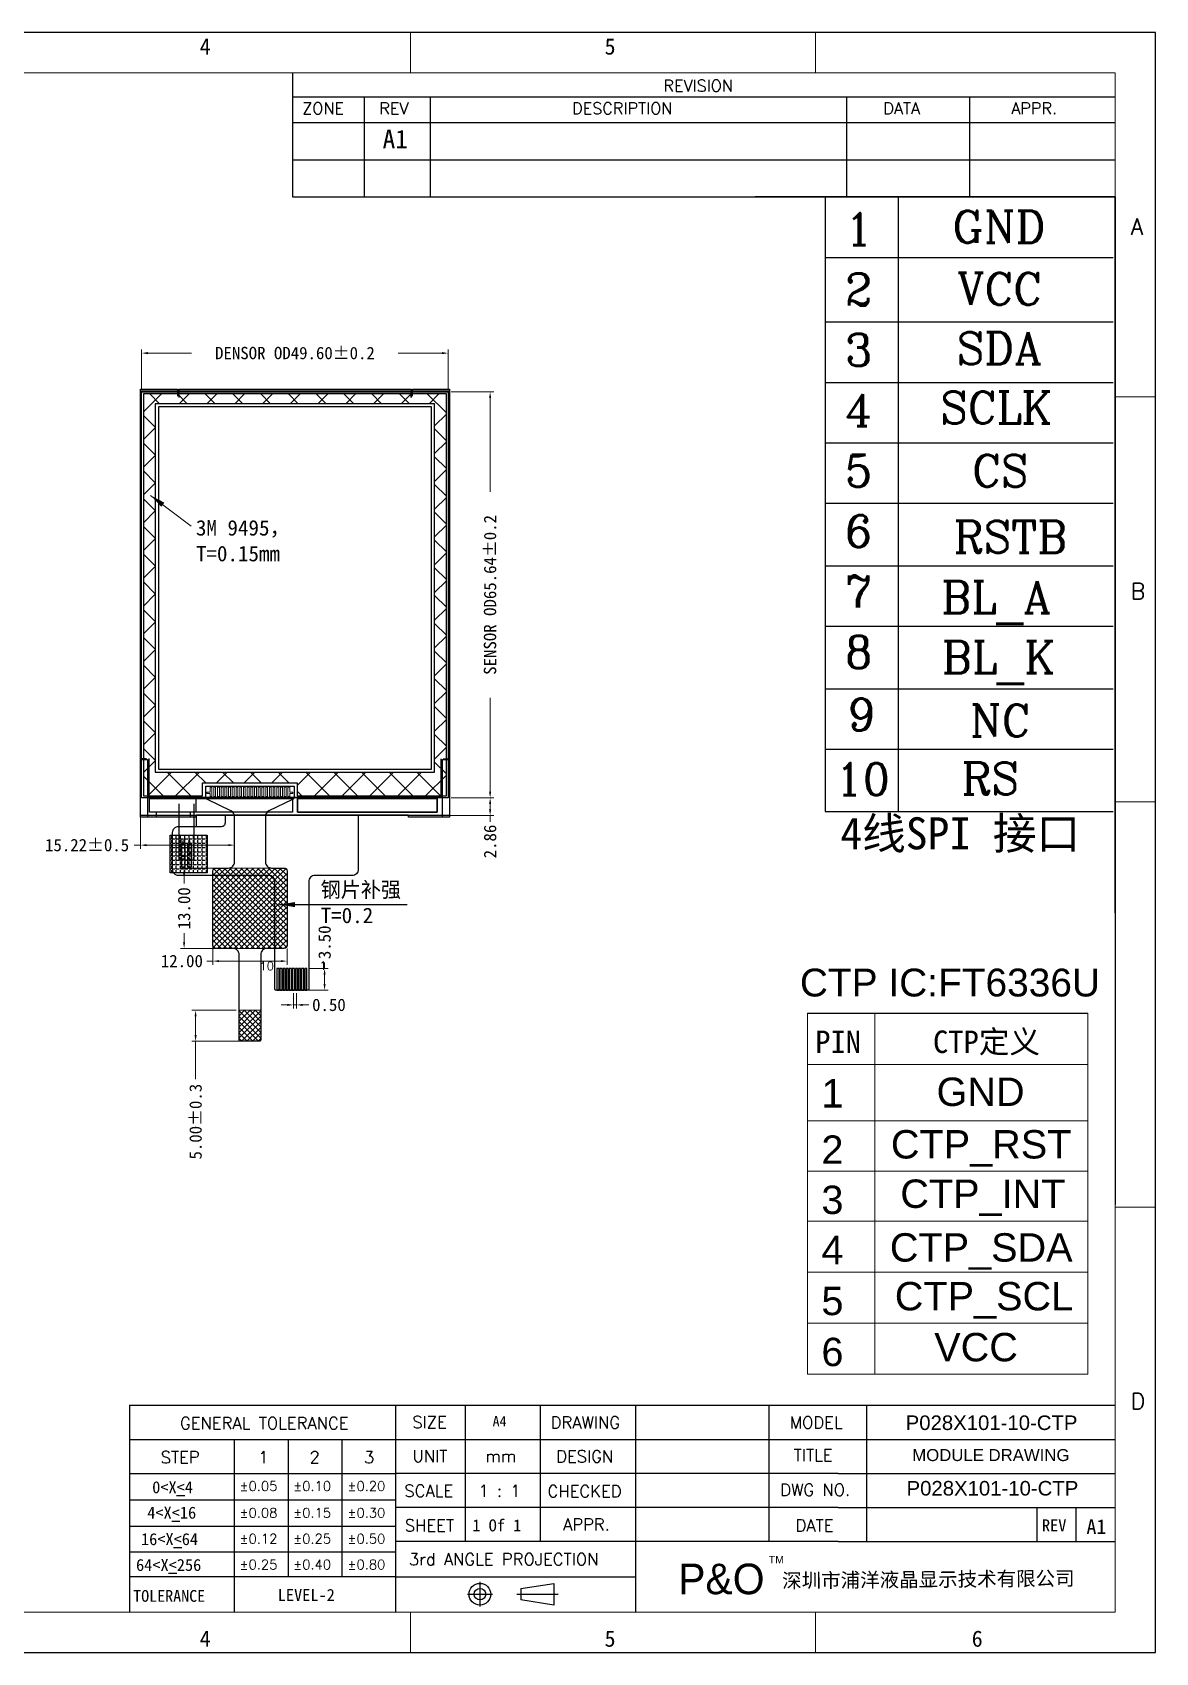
# Model space of a CAD drawing. Header units: millimetres. Extents: x 56 to 438, y -2748 to 280.
# Drawn here: x 250.7 to 432.4, y 17.8 to 279.8 of the extents above; entities that cross this region are included whole.
import ezdxf

# ---------------------------------------------------------------- set-up
doc = ezdxf.new("R2010")
doc.units = ezdxf.units.MM
for name, color, linetype in [('BL', 7, 'Continuous'), ('dim', 3, 'Continuous'), ('FPC', 32, 'Continuous'), ('lens', 6, 'Continuous'), ('TP', 6, 'Continuous'), ('尺寸', 4, 'Continuous')]:
    doc.layers.add(name, color=color, linetype=linetype)
for name, color, linetype, lineweight in [('FPC Pad', 50, 'Continuous', 0), ('PI补强', 38, 'Continuous', 9), ('元件区', 7, 'Continuous', 13)]:
    doc.layers.add(name, color=color, linetype=linetype, lineweight=lineweight)
doc.styles.add('88', font='')
doc.styles.add('Arial', font='arial.ttf')
doc.styles.add('CNS', font='MingLiU.ttf')
doc.styles.add('宋体', font='')
doc.styles.add('标注', font='romanc.shx')
doc.styles.get('88').set_extended_font_data('KaiTi_GB2312')
doc.styles.get('宋体').set_extended_font_data('SimSun')
doc.dimstyles.new('ISO-25', dxfattribs={"dimtxt": 2.5, "dimasz": 2.5, "dimexe": 1.25, "dimexo": 0.625, "dimtad": 1, "dimtxsty": 'Standard', "dimcen": 2.5, "dimadec": 0, "dimazin": 0, "dimtfac": 1, "dimtmove": 0, "dimatfit": 3, "dimfxl": 1, "dimarcsym": 0})
doc.dimstyles.new('ISO-25$0', dxfattribs={"dimtxt": 2, "dimasz": 1, "dimexe": 0.6, "dimexo": 0.5, "dimgap": 0.2, "dimtad": 0, "dimzin": 1, "dimdsep": 46, "dimtxsty": '88', "dimcen": 2.5, "dimclrd": 3, "dimclre": 3, "dimclrt": 3, "dimadec": 0, "dimazin": 0, "dimtfac": 1, "dimtmove": 0, "dimatfit": 3, "dimldrblk": 'CLOSEDBLANK', "dimfxl": 1, "dimlwd": 5, "dimlwe": 5, "dimarcsym": 0})
pattern_1 = [(0, (-38.2732, -14.01075), (0, 0.6985), [0.508, -0.1905]), (90, (-38.2732, -14.01075), (-0.6985, 4e-17), [0.508, -0.1905])]
pattern_2 = [(45, (-1725.2495, -1371.3066), (-0.4490128, 0.4490128), []), (135, (-1725.2495, -1371.3066), (-0.4490128, -0.4490128), [])]

# ---------------------------------------------------------------- blocks, each defined once
blk = doc.blocks.new('*D146')
at = {"layer": 'Defpoints', "color": 0}
for p in [(294.92, 128.44), (294.92, 124.94), (297.97, 124.94)]:
    blk.add_point(p, dxfattribs=at)
at = {"layer": 'TP', "color": 3, "lineweight": 5}
for p, q in [((295.42, 128.44), (298.57, 128.44)), ((297.97, 128.44), (297.97, 129.44)), ((297.97, 125.94), (297.97, 127.44)), ((295.42, 124.94), (298.57, 124.94))]:
    blk.add_line(p, q, dxfattribs=at)
at = {"layer": 'TP', "color": 3}
for points in [[(297.8, 127.44), (298.13, 127.44), (297.97, 128.44)], [(297.8, 125.94), (298.13, 125.94), (297.97, 124.94)]]:
    blk.add_solid(points, dxfattribs=at)
at = {"layer": 'TP', "color": 3, "insert": (297.97, 132.69), "char_height": 2, "attachment_point": 5, "rotation": 90, "style": '88'}
blk.add_mtext('3.50', dxfattribs=at)
blk = doc.blocks.new('_ClosedBlank')
at = {"color": 0, "linetype": 'ByBlock', "lineweight": -2}
for p, q in [((-1, 0.17), (0, 0)), ((-1, 0.17), (-1, -0.17)), ((0, 0), (-1, -0.17))]:
    blk.add_line(p, q, dxfattribs=at)
blk = doc.blocks.new('*D147')
at = {"layer": 'Defpoints', "color": 0}
for p in [(292.92, 124.95), (293.42, 124.94), (292.92, 122.56)]:
    blk.add_point(p, dxfattribs=at)
at = {"layer": 'TP', "color": 3, "lineweight": 5}
for p, q in [((292.92, 124.45), (292.92, 121.96)), ((293.42, 124.44), (293.42, 121.96)), ((291.92, 122.56), (290.92, 122.56)), ((292.92, 122.56), (293.42, 122.56)), ((294.42, 122.56), (295.42, 122.56))]:
    blk.add_line(p, q, dxfattribs=at)
at = {"layer": 'TP', "color": 3}
for points in [[(291.92, 122.73), (291.92, 122.39), (292.92, 122.56)], [(294.42, 122.73), (294.42, 122.39), (293.42, 122.56)]]:
    blk.add_solid(points, dxfattribs=at)
at = {"layer": 'TP', "color": 3, "insert": (298.67, 122.56), "char_height": 2, "attachment_point": 5, "style": '88'}
blk.add_mtext('0.50', dxfattribs=at)
blk = doc.blocks.new('*D142')
at = {"layer": 'Defpoints', "color": 0}
for p in [(281.15, 144.69), (275.24, 131.69), (280.92, 131.69)]:
    blk.add_point(p, dxfattribs=at)
at = {"layer": 'TP', "color": 3, "lineweight": 5}
for p, q in [((280.65, 144.69), (274.64, 144.69)), ((275.24, 143.69), (275.24, 142.2)), ((275.24, 132.69), (275.24, 134.18)), ((280.42, 131.69), (274.64, 131.69))]:
    blk.add_line(p, q, dxfattribs=at)
at = {"layer": 'TP', "color": 3}
for points in [[(275.07, 143.69), (275.4, 143.69), (275.24, 144.69)], [(275.07, 132.69), (275.4, 132.69), (275.24, 131.69)]]:
    blk.add_solid(points, dxfattribs=at)
at = {"layer": 'TP', "color": 3, "insert": (275.24, 138.19), "char_height": 2, "attachment_point": 5, "rotation": 90, "style": '88'}
blk.add_mtext('13.00', dxfattribs=at)
blk = doc.blocks.new('*D151')
at = {"layer": 'Defpoints', "color": 0}
for p in [(279.89, 132.47), (291.89, 132.19), (279.89, 129.65)]:
    blk.add_point(p, dxfattribs=at)
at = {"layer": 'TP', "color": 3, "lineweight": 5}
for p, q in [((279.89, 131.97), (279.89, 129.05)), ((291.89, 131.69), (291.89, 129.05)), ((279.89, 129.65), (278.89, 129.65)), ((290.89, 129.65), (280.89, 129.65))]:
    blk.add_line(p, q, dxfattribs=at)
at = {"layer": 'TP', "color": 3}
for points in [[(280.89, 129.81), (280.89, 129.48), (279.89, 129.65)], [(290.89, 129.81), (290.89, 129.48), (291.89, 129.65)]]:
    blk.add_solid(points, dxfattribs=at)
at = {"layer": 'TP', "color": 3, "insert": (274.88, 129.65), "char_height": 2, "attachment_point": 5, "style": '88'}
blk.add_mtext('12.00', dxfattribs=at)
blk = doc.blocks.new('*D152')
at = {"layer": 'Defpoints', "color": 0}
for p in [(268.17, 154.42), (283.39, 149.83), (268.17, 148.4)]:
    blk.add_point(p, dxfattribs=at)
at = {"layer": 'TP', "color": 3, "lineweight": 5}
for p, q in [((268.17, 153.92), (268.17, 147.8)), ((268.17, 148.4), (267.17, 148.4)), ((282.39, 148.4), (269.17, 148.4)), ((283.39, 149.33), (283.39, 147.8))]:
    blk.add_line(p, q, dxfattribs=at)
at = {"layer": 'TP', "color": 3}
for points in [[(269.17, 148.57), (269.17, 148.23), (268.17, 148.4)], [(282.39, 148.57), (282.39, 148.23), (283.39, 148.4)]]:
    blk.add_solid(points, dxfattribs=at)
at = {"layer": 'TP', "color": 3, "insert": (259.54, 148.4), "char_height": 2, "attachment_point": 5, "style": '88'}
blk.add_mtext('15.22%%P0.5', dxfattribs=at)
blk = doc.blocks.new('*D153')
at = {"layer": 'Defpoints', "color": 0}
for p in [(317.97, 227.97), (268.37, 221.69), (317.97, 221.69)]:
    blk.add_point(p, dxfattribs=at)
at = {"layer": 'TP', "color": 3, "lineweight": 5}
for p, q in [((268.37, 222.19), (268.37, 228.57)), ((269.37, 227.97), (276.45, 227.97)), ((316.97, 227.97), (309.89, 227.97)), ((317.97, 222.19), (317.97, 228.57))]:
    blk.add_line(p, q, dxfattribs=at)
at = {"layer": 'TP', "color": 3}
for points in [[(269.37, 228.14), (269.37, 227.8), (268.37, 227.97)], [(316.97, 228.14), (316.97, 227.8), (317.97, 227.97)]]:
    blk.add_solid(points, dxfattribs=at)
at = {"layer": 'TP', "color": 3, "insert": (293.17, 227.97), "char_height": 2, "attachment_point": 5, "style": '88'}
blk.add_mtext('DENSOR OD49.60%%P0.2', dxfattribs=at)
blk = doc.blocks.new('*D154')
at = {"layer": 'Defpoints', "color": 0}
for p in [(317.97, 221.69), (317.97, 156.05), (324.75, 156.05)]:
    blk.add_point(p, dxfattribs=at)
at = {"layer": 'TP', "color": 3, "lineweight": 5}
for p, q in [((318.47, 221.69), (325.35, 221.69)), ((324.75, 220.69), (324.75, 205.55)), ((324.75, 157.05), (324.75, 172.2)), ((318.47, 156.05), (325.35, 156.05))]:
    blk.add_line(p, q, dxfattribs=at)
at = {"layer": 'TP', "color": 3}
for points in [[(324.58, 220.69), (324.92, 220.69), (324.75, 221.69)], [(324.58, 157.05), (324.92, 157.05), (324.75, 156.05)]]:
    blk.add_solid(points, dxfattribs=at)
at = {"layer": 'TP', "color": 3, "insert": (324.75, 188.87), "char_height": 2, "attachment_point": 5, "rotation": 90, "style": '88'}
blk.add_mtext('SENSOR OD65.64%%P0.2', dxfattribs=at)
blk = doc.blocks.new('*D155')
at = {"layer": 'Defpoints', "color": 0}
for p in [(317.97, 156.05), (317.58, 153.19), (324.75, 153.19)]:
    blk.add_point(p, dxfattribs=at)
at = {"layer": 'TP', "color": 3, "lineweight": 5}
for p, q in [((318.47, 156.05), (325.35, 156.05)), ((324.75, 155.05), (324.75, 154.19)), ((318.08, 153.19), (325.35, 153.19)), ((324.75, 153.19), (324.75, 152.19))]:
    blk.add_line(p, q, dxfattribs=at)
at = {"layer": 'TP', "color": 3}
for points in [[(324.58, 155.05), (324.92, 155.05), (324.75, 156.05)], [(324.58, 154.19), (324.92, 154.19), (324.75, 153.19)]]:
    blk.add_solid(points, dxfattribs=at)
at = {"layer": 'TP', "color": 3, "insert": (324.75, 148.99), "char_height": 2, "attachment_point": 5, "rotation": 90, "style": '88'}
blk.add_mtext('2.86', dxfattribs=at)
blk = doc.blocks.new('*D156')
at = {"layer": 'Defpoints', "color": 0}
for p in [(277.1, 121.69), (284.14, 121.69), (284.82, 116.69)]:
    blk.add_point(p, dxfattribs=at)
at = {"layer": 'TP', "color": 3, "lineweight": 5}
for p, q in [((283.64, 121.69), (276.5, 121.69)), ((277.1, 120.69), (277.1, 117.69)), ((284.32, 116.69), (276.5, 116.69)), ((277.1, 116.69), (277.1, 110.55))]:
    blk.add_line(p, q, dxfattribs=at)
at = {"layer": 'TP', "color": 3}
for points in [[(276.93, 120.69), (277.27, 120.69), (277.1, 121.69)], [(276.93, 117.69), (277.27, 117.69), (277.1, 116.69)]]:
    blk.add_solid(points, dxfattribs=at)
at = {"layer": 'TP', "color": 3, "insert": (277.1, 103.68), "char_height": 2, "attachment_point": 5, "rotation": 90, "style": '88'}
blk.add_mtext('5.00%%P0.3', dxfattribs=at)

msp = doc.modelspace()

# ---------------------------------------------------------------- hatches: boundary and pattern name
at = {"layer": 'BL'}
h = msp.add_hatch(dxfattribs=at)
h.set_pattern_fill('ANGLE', color=2, scale=0.1, style=0)
h.set_pattern_definition(pattern_1)
h.paths.add_polyline_path([(273.001, 150.009), (278.985, 150.009), (278.985, 143.932), (273.001, 143.932)])
h = msp.add_hatch(dxfattribs=at)
h.set_pattern_fill('ANGLE', color=2, scale=0.1, style=0)
h.set_pattern_definition(pattern_1)
h.paths.add_polyline_path([(273.001, 150.009), (278.985, 150.009), (278.985, 143.932), (273.001, 143.932)])
at = {"layer": 'lens'}
h = msp.add_hatch(dxfattribs=at)
h.set_pattern_fill('ANSI37', color=5, style=0)
h.set_pattern_definition([(45, (-1725.2495, -1371.3066), (-2.245064, 2.245064), []), (135, (-1725.2495, -1371.3066), (-2.245064, -2.245064), [])])
h.paths.add_polyline_path([(270.57, 160.192), (315.77, 160.192), (315.77, 219.792), (270.57, 219.792)], flags=16)
h.paths.add_polyline_path([(293.54, 156.352), (317.67, 156.352), (317.67, 221.392), (268.67, 221.392), (268.67, 156.352), (278.24, 156.352), (278.24, 158.452), (293.54, 158.452)])
at = {"layer": 'PI补强', "linetype": 'ByBlock'}
h = msp.add_hatch(dxfattribs=at)
h.set_pattern_fill('ANSI37', color=256, scale=0.2, style=0)
h.set_pattern_definition(pattern_2)
h.paths.add_polyline_path([(287.64, 121.692), (284.14, 121.692), (284.14, 116.892, 0.4142136), (284.34, 116.692), (287.44, 116.692, 0.4142136), (287.64, 116.892)])
at = {"layer": '元件区', "linetype": 'ByBlock'}
h = msp.add_hatch(dxfattribs=at)
h.set_pattern_fill('ANSI37', color=4, scale=0.2, style=0)
h.set_pattern_definition(pattern_2)
edge = h.paths.add_edge_path()
edge.add_line((291.39, 131.692), (280.39, 131.692))
edge.add_arc((280.39, 132.192), 0.5, 180, 270, ccw=False)
edge.add_line((279.89, 132.192), (279.89, 144.192))
edge.add_arc((280.39, 144.192), 0.5, 90, 180, ccw=False)
edge.add_line((280.39, 144.692), (291.39, 144.692))
edge.add_arc((291.39, 144.192), 0.5, 0, 90, ccw=False)
edge.add_line((291.89, 144.192), (291.89, 132.192))
edge.add_arc((291.39, 132.192), 0.5, -90, 0, ccw=False)

# ---------------------------------------------------------------- linework, layer by layer
at = {"color": 0, "linetype": 'Continuous', "lineweight": 0}
for p, q in [((311.893, 279.838), (311.893, 273.287)), ((377.398, 279.838), (377.398, 273.287)), ((246.388, 273.287), (311.893, 273.287)), ((288.311, 273.287), (425.872, 273.287)), ((311.893, 273.287), (377.398, 273.287)), ((377.398, 273.287), (425.872, 273.287)), ((425.872, 220.883), (432.422, 220.883)), ((425.872, 155.378), (432.422, 155.378)), ((425.872, 89.873), (432.422, 89.873)), ((311.893, 24.368), (311.893, 17.818)), ((377.398, 24.368), (377.398, 17.818))]:
    msp.add_line(p, q, dxfattribs=at)
at = {"color": 0}
for p, q in [((292.757, 273.287), (292.757, 265.265)), ((292.757, 269.433), (425.872, 269.433)), ((304.397, 269.433), (304.397, 265.265)), ((315.049, 269.433), (315.049, 265.265)), ((382.388, 269.433), (382.388, 265.265)), ((402.379, 253.224), (402.379, 269.433)), ((292.757, 265.265), (425.872, 265.265)), ((292.757, 265.265), (292.757, 259.245)), ((304.397, 265.265), (304.397, 259.245)), ((315.049, 265.265), (315.049, 259.245)), ((382.388, 265.265), (382.388, 259.245)), ((292.757, 259.245), (425.872, 259.245)), ((292.757, 259.245), (292.757, 253.224)), ((304.397, 259.245), (304.397, 253.224)), ((315.049, 259.245), (315.049, 253.224)), ((382.388, 259.245), (382.388, 253.224)), ((292.757, 253.224), (425.872, 253.224)), ((274.37, 222.142), (274.37, 220.792)), ((274.37, 221.792), (274.37, 222.142)), ((274.37, 222.142), (281.262, 222.142)), ((281.262, 221.792), (274.37, 221.792)), ((281.262, 222.142), (305.077, 222.142)), ((305.077, 221.792), (281.262, 221.792)), ((305.077, 222.142), (311.97, 222.142)), ((311.97, 221.792), (305.077, 221.792)), ((311.97, 222.142), (311.97, 221.792)), ((311.97, 220.792), (311.97, 221.792)), ((311.97, 221.792), (311.97, 220.792)), ((268.17, 162.342), (268.17, 216.042)), ((318.17, 162.342), (318.17, 217.141)), ((269.17, 162.342), (268.17, 162.342)), ((268.52, 162.342), (268.17, 162.342)), ((269.52, 162.405), (269.52, 156.142)), ((316.82, 156.142), (316.82, 162.342)), ((317.171, 162.342), (318.17, 162.342)), ((269.52, 156.142), (316.82, 156.142)), ((266.403, 57.809), (425.872, 57.809)), ((266.403, 57.809), (266.403, 24.368)), ((309.491, 52.3), (309.491, 57.809)), ((320.709, 57.809), (320.709, 35.767)), ((332.892, 35.767), (332.892, 57.809)), ((348.246, 57.809), (348.246, 35.767)), ((369.891, 52.3), (369.891, 57.809)), ((385.721, 35.767), (385.721, 57.809)), ((266.403, 52.3), (425.872, 52.3)), ((283.335, 52.3), (283.335, 24.368)), ((292.053, 52.3), (292.053, 30.068)), ((300.771, 52.3), (300.771, 30.068)), ((309.491, 24.368), (309.491, 52.3)), ((369.891, 35.767), (369.891, 52.3)), ((266.403, 46.79), (309.491, 46.79)), ((347.707, 46.79), (309.491, 46.79)), ((381.063, 46.79), (347.707, 46.79)), ((381.063, 46.79), (425.872, 46.79)), ((290.095, 42.476), (266.403, 42.476)), ((309.491, 42.476), (290.095, 42.476)), ((347.707, 41.279), (309.491, 41.279)), ((381.063, 41.279), (347.707, 41.279)), ((381.063, 41.279), (425.872, 41.279)), ((413.194, 41.279), (413.194, 35.767)), ((419.533, 41.279), (419.533, 35.767)), ((266.403, 38.287), (309.491, 38.287)), ((266.403, 34.097), (309.491, 34.097)), ((347.707, 35.767), (309.491, 35.767)), ((381.063, 35.767), (347.707, 35.767)), ((348.246, 35.767), (348.246, 24.368)), ((381.063, 35.767), (425.872, 35.767)), ((309.491, 30.068), (266.403, 30.068)), ((309.491, 30.068), (348.246, 30.068)), ((329.743, 28.191), (335.083, 29.012)), ((335.083, 29.012), (335.083, 25.503)), ((329.743, 28.191), (329.743, 26.324)), ((335.083, 25.503), (329.743, 26.324))]:
    msp.add_line(p, q, dxfattribs=at)
at = {"color": 0, "linetype": 'Continuous', "lineweight": 13}
for p in [(425.872, 273.287), (425.872, 58.926), (425.872, 37.574), (425.872, 36.148), (62.974, 24.368)]:
    msp.add_line(p, (425.872, 24.368), dxfattribs=at)
at = {"color": 0, "linetype": 'Continuous'}
for p, q in [((425.872, 253.224), (367.648, 253.224)), ((378.977, 253.224), (378.977, 153.82)), ((378.977, 253.224), (425.872, 253.224)), ((390.77, 253.224), (390.77, 153.82)), ((268.17, 222.142), (274.17, 222.142)), ((268.17, 216.142), (268.17, 222.142)), ((274.17, 222.142), (274.17, 220.992)), ((274.37, 221.967), (274.17, 221.967)), ((311.97, 221.967), (312.17, 221.967)), ((312.17, 221.967), (311.97, 221.967)), ((312.17, 222.142), (318.17, 222.142)), ((312.17, 220.992), (312.17, 222.142)), ((318.17, 222.142), (318.17, 216.142)), ((268.17, 162.242), (269.32, 162.242)), ((268.17, 152.942), (268.17, 162.242)), ((268.345, 162.342), (268.345, 162.242)), ((269.32, 162.242), (269.32, 152.942)), ((317.02, 162.242), (318.17, 162.242)), ((317.02, 152.942), (317.02, 162.242)), ((317.995, 162.242), (317.995, 162.342)), ((317.995, 162.342), (317.995, 162.242)), ((318.17, 162.242), (318.17, 152.942)), ((269.62, 155.942), (292.77, 155.942)), ((269.62, 153.742), (269.62, 155.942)), ((292.77, 155.942), (292.77, 153.742)), ((293.57, 153.742), (293.57, 155.942)), ((293.57, 155.942), (316.17, 155.942)), ((316.17, 155.942), (316.17, 153.742)), ((270.755, 152.942), (268.17, 152.942)), ((270.755, 153.742), (269.62, 153.742)), ((270.755, 152.942), (270.755, 153.742)), ((276.27, 152.942), (276.27, 153.742)), ((292.77, 153.742), (276.27, 153.742)), ((311.57, 153.242), (277.17, 153.242)), ((316.17, 153.742), (293.57, 153.742)), ((311.57, 152.942), (311.57, 153.242)), ((318.17, 152.942), (311.57, 152.942))]:
    msp.add_line(p, q, dxfattribs=at)
at = {"color": 0, "linetype": 'ByBlock'}
for p, q in [((425.872, 137.467), (425.872, 253.224)), ((425.872, 253.224), (425.872, 146.012)), ((425.872, 158.877), (425.872, 90.261)), ((277.17, 153.742), (277.17, 155.942)), ((271.37, 152.942), (268.17, 152.942)), ((277.17, 152.942), (270.755, 152.942)), ((277.17, 152.942), (277.17, 153.242))]:
    msp.add_line(p, q, dxfattribs=at)
at = {"color": 0, "ltscale": 2.5}
for p, q in [((323.104, 29.268), (323.104, 25.246)), ((321.093, 27.257), (325.115, 27.257)), ((329.088, 27.257), (335.738, 27.257))]:
    msp.add_line(p, q, dxfattribs=at)
at = {"color": 0, "linetype": 'Continuous', "lineweight": 25}
msp.add_lwpolyline([(56.423, 17.818), (62.974, 17.818), (432.422, 17.818), (432.422, 24.368), (432.422, 279.838), (425.872, 279.838), (56.423, 279.838), (56.423, 273.287)], close=True, dxfattribs=at)
at = {"color": 0, "linetype": 'Continuous'}
for points in [[(378.977, 243.452), (425.556, 243.452)], [(378.977, 233.007), (425.556, 233.007)], [(378.977, 223.235), (425.556, 223.235)], [(378.977, 213.463), (425.556, 213.463)], [(378.977, 203.691), (425.556, 203.691)], [(378.977, 193.582), (425.556, 193.582)], [(378.977, 183.81), (425.556, 183.81)], [(378.977, 173.701), (425.556, 173.701)], [(378.977, 173.701), (425.556, 173.701)], [(378.977, 163.929), (425.556, 163.929)], [(378.977, 153.82), (425.556, 153.82)]]:
    msp.add_lwpolyline(points, dxfattribs=at)
at = {"color": 0}
for points in [[(277.17, 155.942), (292.77, 155.942), (292.77, 153.742), (277.17, 153.742)], [(293.57, 153.742), (316.17, 153.742), (316.17, 155.942), (293.57, 155.942)]]:
    msp.add_lwpolyline(points, close=True, dxfattribs=at)
msp.add_lwpolyline([(312.27, 153.001), (312.27, 153.001)], dxfattribs=at)
for radius in [1.754, 0.933]:
    msp.add_circle((323.104, 27.257), radius, dxfattribs=at)
at = {"layer": 'BL', "color": 2}
msp.add_lwpolyline([(273.001, 150.009), (278.985, 150.009), (278.985, 143.932), (273.001, 143.932)], close=True, dxfattribs=at)
msp.add_lwpolyline([(273.001, 150.009), (278.985, 150.009), (278.985, 143.932), (273.001, 143.932)], close=True, dxfattribs=at)
at = {"layer": 'dim', "color": 4, "lineweight": 9}
for p, q in [((376.117, 121.234), (376.117, 62.853)), ((386.979, 121.234), (386.979, 62.853)), ((421.481, 121.234), (421.481, 62.853)), ((376.117, 112.912), (421.481, 112.912)), ((421.481, 112.912), (376.117, 112.912)), ((421.481, 112.912), (376.117, 112.912)), ((376.117, 62.853), (421.481, 62.853))]:
    msp.add_line(p, q, dxfattribs=at)
at = {"layer": 'dim', "color": 4}
msp.add_line((376.117, 121.234), (421.481, 121.234), dxfattribs=at)
at = {"layer": 'dim', "color": 4, "lineweight": 9}
for points in [[(376.117, 103.806), (421.481, 103.806)], [(376.117, 95.691), (421.481, 95.691)], [(376.117, 87.576), (421.481, 87.576)], [(376.117, 79.335), (421.481, 79.335)], [(376.117, 71.094), (421.481, 71.094)]]:
    msp.add_lwpolyline(points, dxfattribs=at)
at = {"layer": 'FPC', "linetype": 'Continuous'}
msp.add_lwpolyline([(288.39, 153.062), (288.39, 145.692, 0.4142136), (289.39, 144.692), (291.39, 144.692, -0.4142136), (291.89, 144.192), (291.89, 132.192, -0.4142136), (291.39, 131.692), (288.64, 131.692, 0.4142136), (287.64, 130.692), (287.64, 116.892, -0.4142136), (287.44, 116.692), (284.34, 116.692, -0.4142136), (284.14, 116.892), (284.14, 130.692, 0.4142136), (283.14, 131.692), (280.39, 131.692, -0.4142136), (279.89, 132.192), (279.89, 144.192, -0.4142136), (280.39, 144.692), (282.39, 144.692, 0.4142136), (283.39, 145.692), (283.39, 153.062, 0.2886226), (282.822, 153.964), (279.024, 155.784, -0.2886226), (278.74, 156.235), (278.74, 157.952), (293.04, 157.952), (293.04, 156.235, -0.2886226), (292.756, 155.784), (288.958, 153.964, 0.2886226)], format="xyb", close=True, dxfattribs=at)
at = {"layer": 'FPC'}
for points in [[(274.367, 155.079), (274.367, 146.039), (274.992, 146.039)], [(276.242, 146.039), (276.867, 146.039), (276.867, 155.079)], [(274.867, 146.039), (274.867, 147.939), (275.367, 147.939), (275.367, 146.039)], [(275.867, 146.039), (275.867, 147.939), (276.367, 147.939), (276.367, 146.039)], [(275.242, 146.039), (275.992, 146.039)]]:
    msp.add_lwpolyline(points, dxfattribs=at)
at = {"layer": 'FPC', "color": 2}
msp.add_lwpolyline([(303.42, 153.192), (303.42, 144.492, -0.4142136), (302.42, 143.492), (296.42, 143.492, 0.4142136), (295.42, 142.492), (295.42, 125.142, -0.4142136), (295.22, 124.942), (290.12, 124.942, -0.4142136), (289.92, 125.142), (289.92, 142.492, 0.4142136), (288.92, 143.492), (274.373, 143.492, -0.4142136), (273.373, 144.492), (273.373, 150.442, -0.4142136), (274.373, 151.442), (281.31, 151.442, 0.4142136), (281.91, 152.042), (281.91, 153.192)], format="xyb", dxfattribs=at)
for points in [[(274.867, 148.034), (274.867, 148.534), (275.367, 148.534), (275.367, 146.134), (275.367, 144.834), (274.867, 144.834), (274.867, 148.034)], [(275.867, 148.034), (275.867, 148.534), (276.367, 148.534), (276.367, 146.134), (276.367, 144.834), (275.867, 144.834), (275.867, 148.034)]]:
    msp.add_lwpolyline(points, dxfattribs=at)
at = {"layer": 'FPC', "color": 2, "linetype": 'Continuous'}
for points in [[(290.595, 128.442), (290.245, 128.442), (290.245, 124.942), (290.595, 124.942)], [(291.095, 128.442), (290.745, 128.442), (290.745, 124.942), (291.095, 124.942)], [(291.595, 128.442), (291.245, 128.442), (291.245, 124.942), (291.595, 124.942)], [(292.095, 128.442), (291.745, 128.442), (291.745, 124.942), (292.095, 124.942)], [(292.595, 128.442), (292.245, 128.442), (292.245, 124.942), (292.595, 124.942)], [(293.095, 128.442), (292.745, 128.442), (292.745, 124.942), (293.095, 124.942)], [(293.595, 128.442), (293.245, 128.442), (293.245, 124.942), (293.595, 124.942)], [(294.095, 128.442), (293.745, 128.442), (293.745, 124.942), (294.095, 124.942)], [(294.595, 128.442), (294.245, 128.442), (294.245, 124.942), (294.595, 124.942)], [(295.095, 128.442), (294.745, 128.442), (294.745, 124.942), (295.095, 124.942)]]:
    msp.add_lwpolyline(points, close=True, dxfattribs=at)
at = {"layer": 'FPC'}
for centre in [(275.117, 146.638), (276.117, 147.038)]:
    msp.add_circle(centre, 0.125, dxfattribs=at)
for centre in [(275.117, 146.039), (276.117, 146.039)]:
    msp.add_arc(centre, 0.125, 0, 180, dxfattribs=at)
at = {"layer": 'FPC Pad'}
for points in [[(278.94, 156.777), (279.44, 156.777), (279.44, 156.252), (279.74, 156.252), (279.74, 157.752), (279.44, 157.752), (279.44, 156.977), (278.94, 156.977)], [(280.34, 156.252), (280.04, 156.252), (280.04, 157.752), (280.34, 157.752)], [(280.94, 156.252), (280.64, 156.252), (280.64, 157.752), (280.94, 157.752)], [(281.54, 156.252), (281.24, 156.252), (281.24, 157.752), (281.54, 157.752)], [(282.14, 156.252), (281.84, 156.252), (281.84, 157.752), (282.14, 157.752)], [(282.74, 156.252), (282.44, 156.252), (282.44, 157.752), (282.74, 157.752)], [(283.34, 156.252), (283.04, 156.252), (283.04, 157.752), (283.34, 157.752)], [(283.94, 156.252), (283.64, 156.252), (283.64, 157.752), (283.94, 157.752)], [(284.54, 156.252), (284.24, 156.252), (284.24, 157.752), (284.54, 157.752)], [(285.14, 156.252), (284.84, 156.252), (284.84, 157.752), (285.14, 157.752)], [(285.74, 156.252), (285.44, 156.252), (285.44, 157.752), (285.74, 157.752)], [(286.34, 156.252), (286.04, 156.252), (286.04, 157.752), (286.34, 157.752)], [(286.94, 156.252), (286.64, 156.252), (286.64, 157.752), (286.94, 157.752)], [(287.54, 156.252), (287.24, 156.252), (287.24, 157.752), (287.54, 157.752)], [(288.14, 156.252), (287.84, 156.252), (287.84, 157.752), (288.14, 157.752)], [(288.74, 156.252), (288.44, 156.252), (288.44, 157.752), (288.74, 157.752)], [(289.34, 156.252), (289.04, 156.252), (289.04, 157.752), (289.34, 157.752)], [(289.94, 156.252), (289.64, 156.252), (289.64, 157.752), (289.94, 157.752)], [(290.54, 156.252), (290.24, 156.252), (290.24, 157.752), (290.54, 157.752)], [(291.14, 156.252), (290.84, 156.252), (290.84, 157.752), (291.14, 157.752)], [(291.74, 156.252), (291.44, 156.252), (291.44, 157.752), (291.74, 157.752)], [(292.84, 156.777), (292.34, 156.777), (292.34, 156.252), (292.04, 156.252), (292.04, 157.752), (292.34, 157.752), (292.34, 156.977), (292.84, 156.977)]]:
    msp.add_lwpolyline(points, close=True, dxfattribs=at)
at = {"layer": 'lens'}
msp.add_lwpolyline([(318.17, 221.692), (318.17, 153.392, -0.4142136), (317.97, 153.192), (268.37, 153.192, -0.4142136), (268.17, 153.392), (268.17, 221.692, -0.4142136), (268.37, 221.892), (317.97, 221.892, -0.4142136)], format="xyb", close=True, dxfattribs=at)
at = {"layer": 'lens', "color": 7}
msp.add_lwpolyline([(317.97, 221.692), (317.97, 156.052), (268.37, 156.052), (268.37, 221.692)], close=True, dxfattribs=at)
at = {"layer": 'lens', "color": 5}
for points in [[(293.54, 156.352), (317.67, 156.352), (317.67, 221.392), (268.67, 221.392), (268.67, 156.352), (278.24, 156.352), (278.24, 158.452), (293.54, 158.452)], [(270.57, 160.192), (315.77, 160.192), (315.77, 219.792), (270.57, 219.792)]]:
    msp.add_lwpolyline(points, close=True, dxfattribs=at)
at = {"layer": 'lens'}
msp.add_lwpolyline([(271.07, 160.692), (315.27, 160.692), (315.27, 219.292), (271.07, 219.292)], close=True, dxfattribs=at)
at = {"layer": 'PI补强', "linetype": 'ByBlock'}
msp.add_line((287.64, 121.692), (284.14, 121.692), dxfattribs=at)
at = {"layer": 'TP'}
msp.add_line((277.17, 153.242), (277.17, 151.442), dxfattribs=at)
for points in [[(269.62, 155.942), (292.77, 155.942), (292.77, 153.742), (269.62, 153.742)], [(293.57, 153.742), (316.17, 153.742), (316.17, 155.942), (293.57, 155.942)]]:
    msp.add_lwpolyline(points, close=True, dxfattribs=at)
at = {"layer": '元件区', "linetype": 'ByBlock'}
msp.add_lwpolyline([(291.39, 131.692), (280.39, 131.692, -0.4142136), (279.89, 132.192), (279.89, 144.192, -0.4142136), (280.39, 144.692), (291.39, 144.692, -0.4142136), (291.89, 144.192), (291.89, 132.192, -0.4142136)], format="xyb", close=True, dxfattribs=at)

# ---------------------------------------------------------------- texts
at = {"color": 0, "linetype": 'Continuous', "style": '标注'}
for s, height, p in [('1', 5.176, (382.162, 245.452)), ('GND', 5.1757, (399.543, 245.825)), ('2', 5.176, (382.162, 235.68)), ('VCC', 5.1757, (400.288, 235.755)), ('3', 5.176, (382.162, 225.908)), ('SDA', 5.1757, (400.252, 226.167)), ('4', 5.176, (382.162, 216.136)), ('SCLK', 5.1757, (397.582, 216.573)), ('5', 5.176, (382.162, 206.364)), ('CS', 5.1757, (402.731, 206.367)), ('6', 5.176, (382.162, 196.592)), ('RSTB', 5.1757, (399.728, 195.674)), ('7', 5.176, (382.162, 186.82)), ('BL_A', 5.1757, (397.726, 185.91)), ('8', 5.176, (382.162, 177.048)), ('BL_K', 5.1757, (397.83, 176.193)), ('9', 5.176, (382.585, 166.926)), ('NC', 5.1757, (402.403, 165.949)), ('10', 5.1757, (380.583, 156.488)), ('RS', 5.1757, (400.995, 156.61))]:
    msp.add_text(s, height=height, dxfattribs=at).set_placement(p)
at = {"color": 1, "linetype": 'Continuous', "style": '宋体'}
msp.add_text('4线SPI 接口', height=5.1757, dxfattribs=at).set_placement((381.419, 147.725))
at = {"color": 4, "style": '宋体'}
msp.add_text('深圳市浦洋液晶显示技术有限公司 ', height=2.31258, rotation=0.5, dxfattribs=at).set_placement((372.009, 28.291))
at = {"color": 0, "linetype": 'Continuous', "lineweight": 0, "attachment_point": 1, "style": 'CNS'}
for s, insert, char_height in [('4', (277.761, 278.873), 2.62), ('5', (343.266, 278.873), 2.62), ('{\\Fromans.shx|c0;A}', (428.406, 249.745), 2.6202), ('{\\Fromans.shx|c0;B}', (428.406, 190.79), 2.6202), ('{\\Fromans.shx|c0;D}', (428.406, 59.78), 2.6202), ('4', (277.761, 21.386), 2.62), ('5', (343.266, 21.386), 2.62), ('6', (402.664, 21.386), 2.62)]:
    msp.add_mtext(s, dxfattribs=dict(at, insert=insert, char_height=char_height))
at = {"color": 0, "attachment_point": 1, "style": 'CNS'}
for s, insert, char_height, width in [('{\\Fromans.shx|c0;REVISION}', (352.788, 272.158), 1.90164, 34.95383), ('{\\Fromans.shx|c0;ZONE}', (294.342, 268.511), 1.90164, 34.95383), ('{\\Fromans.shx|c0;REV}', (306.82, 268.511), 1.90164, 34.95383), ('{\\Fromans.shx|c0;DESCRIPTION}', (338.013, 268.511), 1.90164, 34.95383), ('{\\Fromans.shx|c0;DATA}', (388.365, 268.511), 1.90164, 34.95383), ('{\\Fromans.shx|c0;APPR.}', (409.063, 268.511), 1.90164, 34.95383), ('A1', (307.352, 264.096), 3.0102, 33.19855), ('{\\Fromans.shx|c0;GENERAL TOLERANCE}', (274.58, 55.89), 1.93967, 30.55963), ('{\\Fromans.shx|c0;SIZE}', (312.162, 56.061), 1.93967, 30.55963), ('A4', (325.155, 56.061), 1.6481, 30.55963), ('{\\Fromans.shx|c0;DRAWING}', (334.554, 55.998), 1.93967, 30.55963), ('{\\Fromans.shx|c0;MODEL}', (373.231, 55.998), 1.93967, 30.55963), ('{\\Fromans.shx|c0;STEP}', (271.445, 50.37), 1.93967, 8.02051), ('{\\Fromans.shx|c0;1}', (287.231, 50.37), 1.93967, 8.02051), ('{\\Fromans.shx|c0;2}', (295.54, 50.37), 1.93967, 8.02051), ('{\\Fromans.shx|c0;3}', (304.337, 50.37), 1.93967, 8.02051), ('{\\Fromans.shx|c0;UNIT}', (312.185, 50.574), 1.93967, 30.55963), ('{\\Fromans.shx|c0;mm}', (323.99, 50.574), 1.93967, 30.55963), ('{\\Fromans.shx|c0;DESIGN}', (335.441, 50.523), 1.93967, 30.55963), ('{\\Fromans.shx|c0;TITLE}', (373.851, 50.732), 1.93967, 30.55963), ('{\\fArial|b0|i0|c0|p32;MODULE DRAWING}', (393.049, 50.732), 1.93967, 30.55963), ('0<X{\\L<}4', (270.075, 45.53), 1.9397, 12.674), ('{\\Fromans.shx|c0;%%P0.05}', (284.212, 45.53), 1.55174, 8.84455), ('{\\Fromans.shx|c0;%%P0.10}', (292.893, 45.53), 1.55174, 8.84455), ('{\\Fromans.shx|c0;%%P0.20}', (301.669, 45.53), 1.55174, 8.84455), ('{\\Fromans.shx|c0;SCALE}', (310.884, 44.941), 1.93967, 30.55963), ('{\\Fromans.shx|c0;1 : 1}', (322.86, 44.941), 1.93967, 30.55963), ('{\\Fromans.shx|c0;CHECKED}', (334.045, 44.869), 1.93967, 30.55963), ('{\\Fromans.shx|c0;DWG NO.}', (371.695, 45.099), 1.93967, 30.55963), ('4<X{\\L<}16', (269.279, 41.42), 1.9397, 13.96721), ('{\\Fromans.shx|c0;%%P0.08}', (284.212, 41.193), 1.55174, 8.84455), ('{\\Fromans.shx|c0;%%P0.15}', (292.893, 41.193), 1.55174, 8.84455), ('{\\Fromans.shx|c0;%%P0.30}', (301.669, 41.193), 1.55174, 8.84455), ('{\\Fromans.shx|c0;SHEET}', (310.944, 39.361), 1.93967, 30.55963), ('1 Of 1', (321.873, 39.361), 1.9397, 30.55963), ('{\\Fromans.shx|c0;APPR.}', (336.556, 39.512), 1.93967, 30.55963), ('{\\Fromans.shx|c0;DATE}', (374.16, 39.361), 1.93967, 30.55963), ('REV', (414.03, 39.361), 1.9397, 30.55963), ('A1', (421.236, 39.361), 2.3544, 30.55963), ('16<X{\\L<}64', (268.265, 37.138), 1.93967, 14.27029), ('{\\Fromans.shx|c0;%%P0.12}', (284.212, 37.006), 1.55174, 8.84455), ('{\\Fromans.shx|c0;%%P0.25}', (292.893, 37.006), 1.55174, 8.84455), ('{\\Fromans.shx|c0;%%P0.50}', (301.669, 37.006), 1.55174, 8.84455), ('64<X{\\L<}256', (267.46, 32.964), 1.93967, 15.57157), ('{\\Fromans.shx|c0;%%P0.25}', (284.212, 32.819), 1.55174, 8.84455), ('{\\Fromans.shx|c0;%%P0.40}', (292.893, 32.819), 1.55174, 8.84455), ('{\\Fromans.shx|c0;%%P0.80}', (301.669, 32.819), 1.55174, 8.84455), ('{\\Fromans.shx|c0;3rd ANGLE PROJECTION}', (311.608, 33.877), 1.93967, 38.00688), ('TOLERANCE', (267.003, 27.935), 1.9016, 19.15546), ('LEVEL-2', (290.389, 28.117), 1.9397, 8.02051)]:
    msp.add_mtext(s, dxfattribs=dict(at, insert=insert, char_height=char_height, width=width))
at = {"color": 4, "attachment_point": 1}
for s, insert, char_height, width, style in [('{\\fArial|b0|i0|c0|p32;CTP IC:FT6336U}', (374.87, 128.429), 4.5, 51.18054, 'CNS'), ('{\\fArial|b0|i0|c0|p32;P028X101-10-CTP}', (391.986, 56.169), 2.35441, 42.65045, 'CNS'), ('{\\fArial|b0|i0|c0|p32;P028X101-10-CTP}', (392.129, 45.574), 2.35441, 42.65045, 'CNS'), ('{\\f@\uffbfﾬￌﾣﾤ|b0|i0|c134|p49;P&O}', (355.175, 32.208), 4.94968, 57.77357, '88'), ('{\\fArial|b0|i0|c0|p32;TM}', (369.816, 33.463), 1.22653, 4.77957, '88')]:
    msp.add_mtext(s, dxfattribs=dict(at, insert=insert, char_height=char_height, width=width, style=style))
at = {"layer": 'dim', "color": 4, "style": '宋体'}
for s, p in [('PIN', (377.352, 114.79)), ('CTP定义', (396.406, 114.79))]:
    msp.add_text(s, height=3.6324, dxfattribs=at).set_placement(p)
at = {"layer": 'dim', "color": 4, "lineweight": 9, "style": 'Arial'}
for s, height, p in [('1', 4.59, (378.351, 105.967)), ('GND', 4.5902, (396.977, 106.221)), ('CTP_RST', 4.5902, (389.589, 97.725)), ('2', 4.59, (378.351, 96.862)), ('CTP_INT', 4.5902, (391.115, 89.736)), ('3', 4.59, (378.351, 88.746)), ('4', 4.59, (378.351, 80.631)), ('CTP_SDA', 4.5902, (389.419, 81.049)), ('5', 4.59, (378.351, 72.39)), ('CTP_SCL', 4.5902, (390.223, 73.165)), ('6', 4.59, (378.351, 64.149)), ('VCC', 4.5902, (396.605, 64.925))]:
    msp.add_text(s, height=height, dxfattribs=at).set_placement(p)
at = {"layer": 'dim', "insert": (277.153, 200.968), "char_height": 2.5, "width": 18.29278, "attachment_point": 1}
msp.add_mtext('{\\fSimSun|b0|i0|c134|p2;3M 9495，\\PT=0.15mm}', dxfattribs=at)
at = {"layer": 'FPC', "color": 2, "linetype": 'Continuous', "style": '标注'}
for s, height, p in [('10', 1.3478, (287.444, 128.175)), ('1', 1.348, (297.13, 128.215))]:
    msp.add_text(s, height=height, dxfattribs=at).set_placement(p)
at = {"layer": 'FPC', "char_height": 1, "width": 0.67196, "attachment_point": 3}
for s, insert in [('{\\fSimSun|b0|i0|c134|p2;K}', (275.401, 149.381)), ('{\\fSimSun|b0|i0|c134|p2;A}', (276.412, 149.381))]:
    msp.add_mtext(s, dxfattribs=dict(at, insert=insert))
at = {"layer": '尺寸', "insert": (297.328, 142.457), "char_height": 2.5, "width": 16.05384, "attachment_point": 1}
msp.add_mtext('钢片补强\\PT=0.2', dxfattribs=at)

# ---------------------------------------------------------------- dimensions: what is measured, and where the dimension line sits
at = {"layer": 'TP'}
for base, p1, p2, text, picture, middle in [((317.97, 227.97), (268.37, 221.692), (317.97, 221.692), 'DENSOR OD<>%%P0.2', '*D153', (293.17, 227.97)), ((268.17, 148.399), (283.39, 149.826), (268.17, 154.425), '<>%%P0.5', '*D152', (259.541, 148.399))]:
    dim = msp.add_linear_dim(base=base, p1=p1, p2=p2, text=text, dimstyle='ISO-25$0', override={"dimfxl": 0.18}, dxfattribs=at)
    dim.commit()
    dim.dimension.update_dxf_attribs({"geometry": picture, "text_midpoint": middle})
for base, p1, p2, text, picture, middle in [((324.751, 156.052), (317.97, 221.692), (317.97, 156.052), 'SENSOR OD<>%%P0.2', '*D154', (324.751, 188.872)), ((277.099, 121.692), (284.816, 116.692), (284.14, 121.692), '<>%%P0.3', '*D156', (277.099, 103.683))]:
    dim = msp.add_linear_dim(base=base, p1=p1, p2=p2, angle=90, text=text, dimstyle='ISO-25$0', override={"dimfxl": 0.18}, dxfattribs=at)
    dim.commit()
    dim.dimension.update_dxf_attribs({"geometry": picture, "text_midpoint": middle, "dimtype": 160})
for base, p1, p2, picture, middle in [((324.751, 153.192), (317.97, 156.052), (317.578, 153.192), '*D155', (324.751, 148.992)), ((275.235, 131.692), (281.151, 144.692), (280.916, 131.692), '*D142', (275.235, 138.192))]:
    dim = msp.add_linear_dim(base=base, p1=p1, p2=p2, angle=90, dimstyle='ISO-25$0', override={"dimfxl": 0.18}, dxfattribs=at)
    dim.commit()
    dim.dimension.update_dxf_attribs({"geometry": picture, "text_midpoint": middle})
dim = msp.add_linear_dim(base=(297.966, 124.942), p1=(294.92, 128.442), p2=(294.92, 124.942), angle=90, dimstyle='ISO-25$0', override={"dimfxl": 0.18}, dxfattribs=at)
dim.commit()
dim.dimension.update_dxf_attribs({"geometry": '*D146', "text_midpoint": (297.966, 132.689), "dimtype": 160})
for base, p1, p2, picture, middle in [((279.89, 129.645), (291.89, 132.192), (279.89, 132.467), '*D151', (274.88, 129.645)), ((292.92, 122.559), (293.42, 124.942), (292.92, 124.95), '*D147', (298.667, 122.559))]:
    dim = msp.add_linear_dim(base=base, p1=p1, p2=p2, dimstyle='ISO-25$0', override={"dimfxl": 0.18}, dxfattribs=at)
    dim.commit()
    dim.dimension.update_dxf_attribs({"geometry": picture, "text_midpoint": middle, "dimtype": 160})

# ---------------------------------------------------------------- leaders
at = {"layer": 'dim', "color": 4, "lineweight": 5}
msp.add_leader([(269.811, 204.968), (276.383, 199.965)], dimstyle='ISO-25', override={"dimtxt": 3, "dimexe": 0.8, "dimexo": 0.8, "dimzin": 9, "dimclrd": 256, "dimclre": 256, "dimtofl": 0, "dimfxl": 0.8, "dimtolj": 1, "dimlwd": 13, "dimlwe": 13}, dxfattribs=at)
at = {"layer": '尺寸'}
msp.add_leader([(290.666, 138.783), (311.347, 138.783)], dimstyle='ISO-25', override={"dimgap": 0.3, "dimtad": 0}, dxfattribs=at)

doc.saveas('drawing.dxf')
